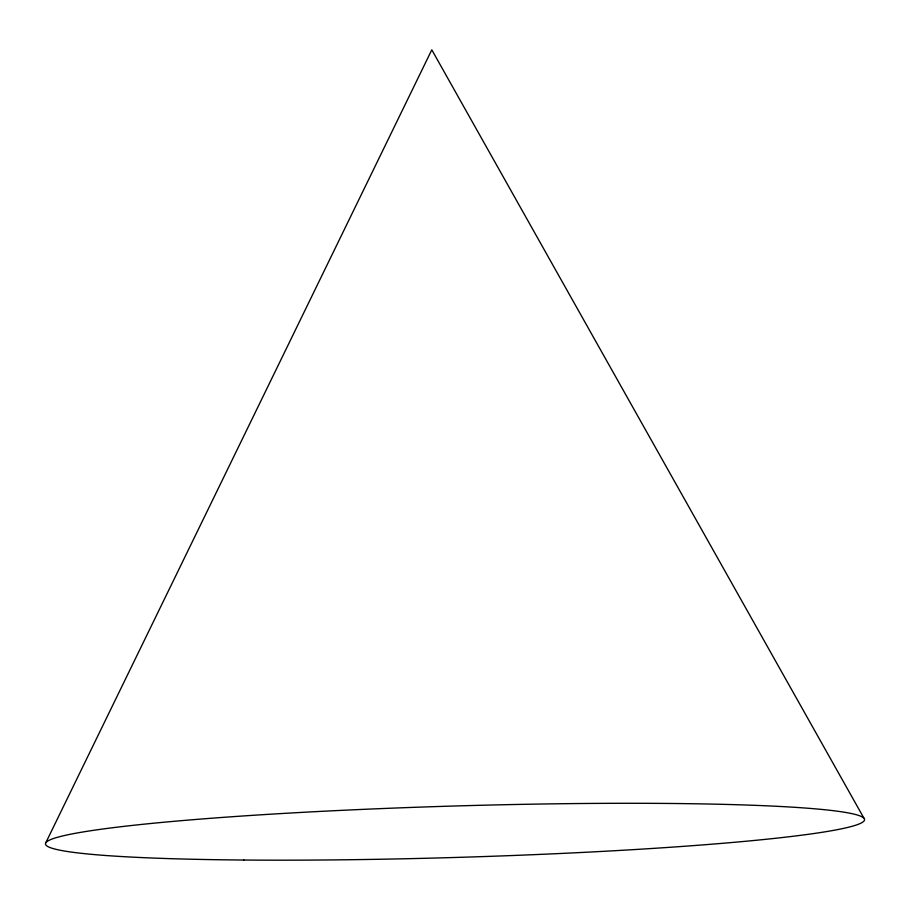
<?xml version="1.0" encoding="UTF-8"?>
<svg xmlns="http://www.w3.org/2000/svg" width="910" height="910" viewBox="0 0 910 910"><rect width="100%" height="100%" fill="white"/><g stroke="black" fill="none" stroke-linecap="round" stroke-linejoin="round"><path stroke-width="1.36" d="M45.841 842.671L431.795 49.822L863.988 818.272M243.857 860.03A409.75 25.73 -1.7 0 0 864.5 820.092A409.75 25.73 -1.7 0 0 256.643 815.076A409.75 25.73 -1.7 0 0 243.857 860.03"/></g></svg>
